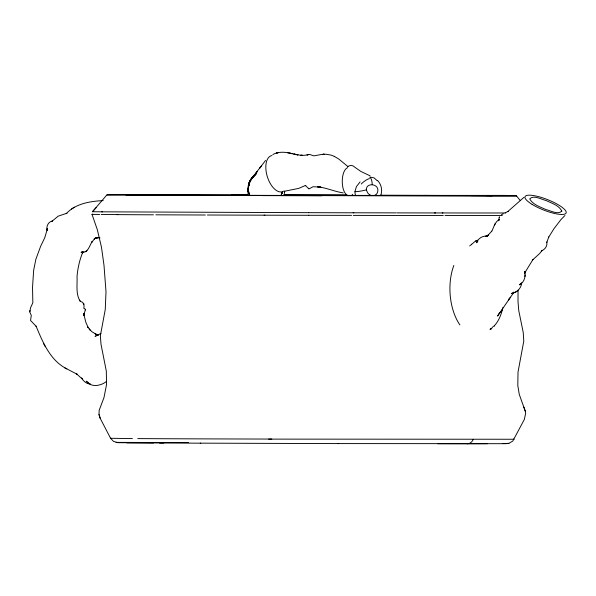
<?xml version="1.0" encoding="UTF-8"?>
<svg xmlns="http://www.w3.org/2000/svg" width="596" height="596" viewBox="0 0 596 596"><rect width="100%" height="100%" fill="white"/><g stroke="black" fill="none" stroke-linecap="round" stroke-linejoin="round"><path stroke-width="0.89" d="M103.205 200.576C90.093 201.277 75.55 203.534 66.223 213.711L66.968 213.212L58.162 216.169L51.889 221.354L52.679 220.87C48.38 221.66 45.952 226.078 47.226 230.145L47.293 229.147L44.775 237.655L40.64 246.304L35.849 259.334L33.644 270.368L32.534 287.332L32.84 302.731L30.545 307.804L29.8 312.118L31.297 315.418L30.552 320.469L36.319 326.481L36.051 326.101C42.718 342.074 50.288 360.707 66.841 368.842L64.651 367.836M518.058 290.192L518.006 301.613L518.751 310.568L523.251 332.568L523.78 341.143L518.013 372.075L517.812 385.5L519.258 394.381L525.337 411.367L525.635 413.482L524.316 419.48L512.791 441.047L508.895 443.372L505.333 443.692L337.977 443.58M524.674 272.916L524.808 271.925L524.569 273.698L524.726 272.096M524.815 271.627C525.821 276.581 524.257 282.549 519.377 284.851L520.949 283.294M524.972 276.477L525.061 275.076M248.234 187.956L248.241 190.795M29.912 310.456L29.815 311.79M83.917 313.526L84.029 315.515L83.917 313.526L83.932 313.98C84.677 312.073 86.539 308.43 83.753 308.251C84.334 306.806 84.52 302.098 80.497 301.412L79.968 300.898M248.085 189.29L248.271 187.822M248.092 189.17L247.936 193.476M284.583 192.083L284.702 191.055M85.362 310.017L85.362 309.57M248.271 187.509L248.77 184.618M248.599 185.818L248.428 187.323L249.553 182.324L251.907 178.055M521.671 282.75C521.433 288.33 516.71 292.673 511.383 293.597L513.946 292.129M284.568 192.195L284.285 193.685M248.733 185.453L248.584 186.235L248.897 184.693L248.539 186.347M248.584 186.235L248.726 185.49M524.703 272.692L524.368 273.72L525.024 272.163L524.629 273.102M502.845 307.573C501.392 314.271 498.867 321.028 494.077 326.072M248.949 183.955L251.229 179.024L254.373 175.313L250.491 180.297L250.752 179.798M380.822 195.19C382.595 190.236 381.336 184.402 377.7 180.603M249.016 183.903L249.277 183.061L249.061 183.695M499.373 217.019L498.584 220.788L499.388 219.41M249.389 182.83L252.086 177.63L256.533 173.384M259.603 168.37L260.988 166.463L253.248 176.312L254.417 175.015C249.232 179.552 246.684 187.025 248.681 193.7M249.478 182.376L251.438 178.606L255.468 174.479L252.287 177.466L254.075 175.582M249.582 182.227L249.933 181.4M499.061 219.626L498.606 220.356L498.859 219.73C494.397 222.204 492.773 230.496 491.633 231.345M249.27 182.339L250.201 180.275L249.985 180.759M282.124 192.65L281.163 194.639M499.157 217.473L499.388 216.996M495.38 223.351L494.464 225.199M282.459 191.949L281.707 193.402L282.094 192.672M499.18 313.742L499.902 312.371L497.593 316.044L513.916 292.226L513.014 293.701M524.771 272.767L524.465 273.326L532.973 259.498L532.63 259.901L539.648 253.538L542.107 250.35L541.392 251.072L542.084 250.499L541.652 250.797C545.154 249.374 547.717 245.775 546.748 241.931L546.778 242.527L548.774 236.947L548.596 237.335L553.908 228.782L561.067 219.432L564.971 215.491M100.009 237.893L97.893 237.58L98.847 237.655L96.001 237.968L97.893 237.685L94.235 238.802L95.971 237.864L94.28 238.914L95.025 238.199L91.531 242.542L92.052 241.73C89.236 246.073 87.977 253.524 81.041 252.272L81.734 252.242M83.038 251.855L82.382 252.92L82.747 252.272C79.603 259.975 77.711 268.207 77.048 276.499C77.42 284.448 75.603 293.992 80.05 300.987L79.365 300.22M250.961 179.493L253.866 175.88M500.588 312.259L502.421 309.562M260.608 166.984L265.57 160.428M260.102 167.677L261.458 165.762M251.207 178.994L252.548 177.154M256.846 172.073L255.826 173.414L257.293 171.499M508.939 299.14L508.351 299.9L510.467 297.203M106.893 194.87L92.499 211.684L93.296 211.729M491.804 231.129L487.833 235.465L488.258 235.062L485.628 236.366L487.915 235.882L485.986 236.172L487.468 236.083C482.79 235.621 478.126 238.214 476.644 242.773L477.821 241.224M96.202 207.609L92.484 211.692L92.969 211.662M252.883 176.677L254.417 175.015M252.875 176.87L256.235 173.958M493.622 326.534L494.628 325.49M360.096 181.892L356.401 186.63L354.933 191.718A8.366 0.983 -10.6 0 0 366.302 189.9L367.769 192.992A8.679 7.301 90 0 0 371.04 195.399M347.647 166.954C349.517 164.742 352.966 165.107 354.776 167.2L361.012 171.536L370.071 175.805M491.156 328.605L490.076 329.566L491.35 328.545L490.262 329.394L490.925 328.91M471.667 244.285L470.952 244.911L475.101 241.402L477.59 240.255M82.777 252.034L83.179 251.691L81.6 252.257L82.174 252.212M523.951 197.328L507.799 211.55L508.172 211.304L505.125 212.988M255.252 174.68L254.544 175.261M469.678 245.939L470.356 245.388M86.331 251.184L86.994 250.737M74.299 207.192L71.557 209.025M106.289 381.604C100.605 386.044 91.151 387.683 86.264 381.172L88.841 383.079M95.777 336.01L100.94 333.41M97.446 334.952L95.055 336.442M501.422 214.702L503.277 213.778M97.133 335.153L96.269 335.66L98.69 334.877L97.513 334.84M515.257 292.249L516.985 291.213M486.925 236.068L487.453 235.763L486.105 236.426L487.29 235.941L486.597 236.165M272.864 154.513C278.816 151.235 285.968 152.01 292.278 153.701L287.488 152.732M85.094 251.743L85.913 251.408M305.316 185.505L298.745 188.381L284.672 191.204M506.697 443.655L508.813 443.357L502.353 443.558M308.281 154.558L307.022 154.96L309.674 154.431L313.913 155.876L321.847 154.386L325.952 154.237L331.085 155.102L334.363 156.405M308.162 154.595C303.498 156.167 298.492 154.93 293.813 154.066L298.015 154.915L289.775 153.135M305.301 185.505L309.063 188.902L313.019 186.734L320.864 187.107L317.452 186.794C326.303 187.68 334.386 191.562 343.214 192.888M324.105 154.2L323.062 154.267L324.231 154.2M163.796 442.992L118.239 442.679L113.635 441.48L110.573 438.283L100.24 418.399L98.996 414.518L99.182 410.272L103.98 397.584L106.572 384.457L106.297 371.003L101.022 344.339L100.351 335.839L105.254 309.495L106.006 291.809L103.995 265.257L101.476 247.236L97.319 229.669L91.985 214.299L92.477 214.262M111.035 438.239L110.573 438.283L132.386 438.596M355.931 195.399L355.499 195.406A14.416 11.495 -56.2 0 1 354.955 191.711M487.394 443.722L478.566 443.744A207.654 0.395 0.2 0 1 437.784 443.744M369.043 195.399L370.816 195.399M141.96 195.399L505.885 195.399M247.988 194.862L173.473 194.758A228.834 0.432 0.2 0 0 128.527 194.758L106.989 194.892L449.958 196.047A228.834 0.432 0.2 0 0 494.903 196.047L516.441 195.913L470.497 195.622M231.442 194.87L247.981 194.899M283.383 194.974L346.768 195.138M374.877 195.399L376.441 195.399M396.049 212.876L353.115 212.779M434.499 212.936L442.947 212.951M353.234 215.394L443.26 215.514M268.647 439.118L514.11 439.252L513.38 439.237M188.425 442.545L116.071 442.388L118.008 442.672M284.381 194.937L346.336 195.101M380.442 195.242L462.883 195.518M262.121 195.622L321.847 195.786M308.728 212.668L101.685 211.826M205.374 215.007L155.847 214.813M264.095 215.193L308.743 215.298M200.278 443.156L338.722 443.595M460.254 195.562L486.694 195.644M423.771 195.399L436.644 195.458M174.546 195.294L199.66 195.399M200.748 443.178L159.497 442.999M152.934 195.183L125.942 194.937L145.491 194.817A207.654 0.395 0.2 0 1 186.272 194.817M118.395 214.605L101.201 214.463M153.559 442.932L126.568 442.694L146.109 442.567A207.654 0.395 0.2 0 1 186.891 442.567M486.664 195.726L492.192 195.779M374.653 195.354A5.304 4.463 -90 0 0 377.737 191.502C379.607 183.777 366.033 182.004 366.302 189.9M305.42 185.483L305.845 185.579M90.495 383.951C86.606 384.07 83.425 381.209 81.63 377.998L82.568 379.227L76.4 373.752L77.346 374.385L66.365 368.619M92.797 214.344L92.007 214.292M97.379 334.706L95.129 333.864L97.222 334.736M96.105 334.267L91.635 331.555L87.865 327.07L88.253 327.77L85.869 322.376L83.999 315.031M334.252 156.346L338.796 159.058L347.818 166.463M308.318 188.388L308.728 188.761M352.161 194.296L352.69 194.899M83.798 303.863L83.284 303.275L84.006 304.213M89.147 329.044L90.324 330.4M516.538 195.935L520.047 200.263M377.275 180.759L374.087 177.876L369.848 177.079A8.366 4.522 -87.8 0 1 372.165 184.581M43.679 343.788L45.348 346.798M249.426 194.557L249.054 193.38M523.891 407.098L525.329 411.359M99.003 414.525L100.24 418.399M249.165 194.601L248.42 190.795M248.606 193.491L248.256 191.003M248.86 192.59L248.577 191.033M47.397 230.503L47.077 228.775L47.397 230.503L47.203 229.46M473.328 439.304A8.366 6.832 90 0 1 467.257 443.782M271.806 439.058A186.518 0.559 0.1 0 1 137.758 438.596M505.363 212.966A244.367 0.507 0.2 0 1 442.239 212.943M435.579 212.943A236.947 0.492 0.2 0 1 396.936 212.884M353.83 212.787A219.388 0.417 0.2 0 1 308.877 212.675M102.616 211.826A219.365 0.38 0.2 0 1 93.609 211.729M502.316 215.543A244.926 0.372 0.1 0 1 445.026 215.521M351.588 215.372A219.894 0.41 0.1 0 1 308.408 215.29M264.9 215.178A204.249 0.477 0.1 0 1 207.386 215.007M153.448 214.813A204.242 0.499 0.1 0 1 116.458 214.605M99.636 214.463A219.879 0.499 0.2 0 1 92.387 214.344M283.636 191.122A18.834 9.923 72.9 0 1 267.5 177.228A18.834 9.923 72.9 0 1 272 155.549M347.125 195.011A13.894 6.258 -90 0 1 342.253 181.057A13.894 6.258 -90 0 1 347.483 167.752M361.258 184.015A17.068 9.685 -54.9 0 1 369.513 178.562M459.896 324.932A44.745 25.777 86.9 0 1 453.839 265.444M492.788 326.839A44.745 25.777 86.9 0 1 491.767 328.195M561.827 211.096C557.968 215.089 550.458 210.567 545.78 209.516C540.132 206.834 532.854 204.696 529.717 198.9C533.509 194.631 541.496 199.489 546.256 200.576C551.71 203.258 558.966 205.329 561.827 211.096M248.443 184.984L248.331 185.557L249.456 181.817L248.443 184.984M282.199 192.456L281.483 193.991L282.199 192.456M477.448 240.3L475.943 240.918L477.448 240.3M277.609 152.762L276.373 153.068L278.332 152.591L277.609 152.762M302.5 155.355L300.95 155.251L302.5 155.355M248.8 193.283L248.636 192.448L248.8 193.283M248.145 191.063L248.04 189.923L248.145 191.063M248.063 190.266L248.003 189.141L248.063 190.266M532.094 204.383A22.089 5.565 21.6 0 0 565.835 213.405A22.089 5.565 21.6 0 0 538.784 196.702A22.089 5.565 21.6 0 0 532.094 204.383"/></g></svg>
